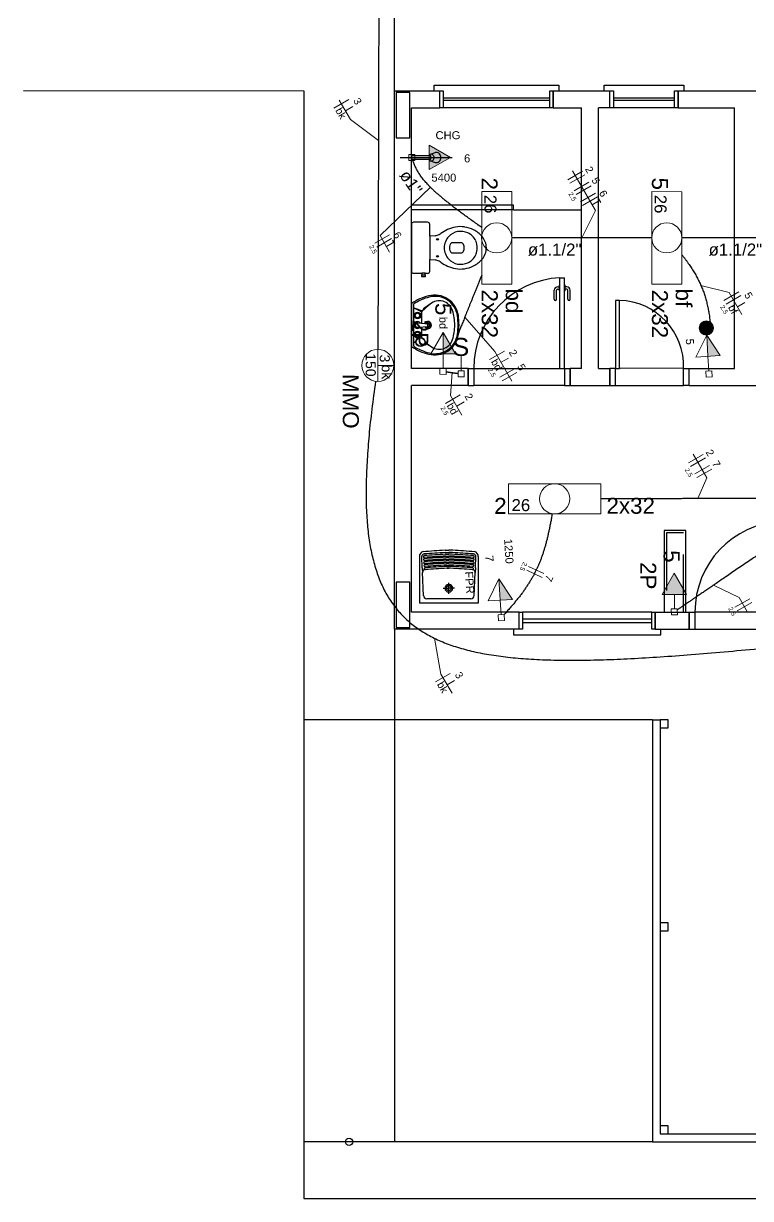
# Model space of a CAD drawing. Extents: x 210 to 779, y 61 to 241.
# Drawn here: x 498.55 to 504.96, y 145.76 to 156.12 of the extents above; entities that cross this region are included whole.
import ezdxf

# ---------------------------------------------------------------- set-up
doc = ezdxf.new("R2010")
doc.units = 0
doc.header["$LTSCALE"] = 2
doc.linetypes.add('HIDDEN', pattern=[9.525, 6.35, -3.175])
doc.linetypes.add('TRAÇO-2PTOS_P', pattern=[0.625, 0.25, -0.125, 0, -0.125, 0, -0.125])
doc.layers.get('0').update_dxf_attribs({"linetype": 'CONTINUOUS'})
for name, color, linetype in [('A-JANEL', 3, 'CONTINUOUS'), ('A-PAREDE', 5, 'CONTINUOUS'), ('A-PISOS-NIVEL', 1, 'CONTINUOUS'), ('A-SOLEIRA', 1, 'CONTINUOUS'), ('ARQ-ALV-VISTA2', 2, 'CONTINUOUS'), ('ARQ-BNC-VISTA', 1, 'CONTINUOUS'), ('ARQ-COB-PROJ', 8, 'TRAÇO-2PTOS_P'), ('ARQ-ESQ-VISTA1', 2, 'CONTINUOUS'), ('ARQ-PIS-VISTA', 8, 'CONTINUOUS')]:
    doc.layers.add(name, color=color, linetype=linetype)
for name, color, linetype, lineweight in [('EL-Condutos', 4, 'CONTINUOUS', 30), ('EL-Fios', 9, 'CONTINUOUS', 20), ('EL-Textos condutos', 7, 'CONTINUOUS', 20), ('EL-Textos fios', 7, 'CONTINUOUS', 20), ('EL-Textos pontos', 5, 'CONTINUOUS', 20), ('P-SIMBOL', 5, 'CONTINUOUS', 20)]:
    doc.layers.add(name, color=color, linetype=linetype, lineweight=lineweight)
doc.styles.add('Arial', font='arial.ttf')

# ---------------------------------------------------------------- blocks, each defined once
blk = doc.blocks.new('SERV')
at = {"color": 251}
for p, q in [((3.175, -8), (3.175, -11.722)), ((3.175, -8), (3.245, -8)), ((3.245, -8), (3.245, -11.652)), ((3.245, -11.652), (6.2, -11.652)), ((3.175, -11.722), (6.2, -11.722))]:
    blk.add_line(p, q, dxfattribs=at)
at = {"layer": 'A-JANEL', "color": 251}
blk.add_line((2, -7.2), (2, -7.05), dxfattribs=at)
at = {"layer": 'A-PAREDE', "color": 251}
for p, q in [((0.9, -7.2), (0.9, -2.45)), ((0.9, -2.45), (1.3, -2.45)), ((2.3, -2.45), (2.801, -2.45)), ((2.3, -2.6), (2.3, -2.45)), ((2.801, -2.6), (2.801, -2.45)), ((3.401, -2.45), (4.35, -2.45)), ((3.401, -2.6), (3.401, -2.45)), ((2.3, -2.6), (2.55, -2.6)), ((2.55, -4.9), (2.55, -2.6)), ((2.801, -2.6), (2.7, -2.6)), ((2.7, -4.9), (2.7, -2.6)), ((3.401, -2.6), (3.9, -2.6)), ((3.9, -4.9), (3.9, -2.6)), ((2.8, -5.05), (2.8, -4.9)), ((2.8, -5.05), (2.8, -4.95)), ((3.5, -5.05), (3.5, -4.9)), ((3.5, -4.9), (3.9, -4.9)), ((3.5, -5.05), (3.5, -4.9)), ((3.5, -5.05), (3.5, -4.9)), ((1.05, -7.05), (1.05, -5.05)), ((2.45, -5.05), (2.8, -5.05)), ((3.5, -5.05), (4.6, -5.05)), ((2, -7.05), (1.05, -7.05)), ((2, -7.2), (2, -7.05)), ((2, -7.2), (0.9, -7.2))]:
    blk.add_line(p, q, dxfattribs=at)
for points in [[(1.035, -2.865), (1.035, -2.465), (0.915, -2.465), (0.915, -2.865)], [(1.035, -7.185), (1.035, -6.785), (0.915, -6.785), (0.915, -7.185)]]:
    blk.add_lwpolyline(points, close=True, dxfattribs=at)
at = {"layer": 'A-PISOS-NIVEL', "color": 251}
for p, q in [((0.9, -2.45), (0.9, -0.9)), ((-2.37, -2.449), (0.1, -2.45)), ((0.1, -2.45), (0.1, -12.222)), ((0.9, -7.2), (0.9, -11.722)), ((0.9, -8), (0.1, -8)), ((3.175, -8), (0.9, -8)), ((3.175, -11.722), (0.1, -11.722)), ((0.1, -12.222), (11.6, -12.222))]:
    blk.add_line(p, q, dxfattribs=at)
for points in [[(3.315, -8), (3.245, -8), (3.245, -8.07), (3.315, -8.07), (3.315, -8)], [(3.315, -9.791), (3.245, -9.791), (3.245, -9.861), (3.315, -9.861), (3.315, -9.791)], [(3.315, -11.582), (3.245, -11.582), (3.245, -11.652), (3.315, -11.652), (3.315, -11.582)]]:
    blk.add_lwpolyline(points, dxfattribs=at)
at = {"layer": 'A-SOLEIRA', "color": 251}
for p, q in [((1.95, -3.5), (2.55, -3.5)), ((3.45, -4.897), (2.89, -4.9)), ((2.85, -5.05), (3.45, -5.05))]:
    blk.add_line(p, q, dxfattribs=at)
blk.add_arc((2.868, -4.882), 0.583, 358.2792, 88.2792, dxfattribs=at)
at = {"layer": 'ARQ-ALV-VISTA2', "color": 251, "ltscale": 0.1}
blk.add_lwpolyline([(3.45, -7.05), (3.47, -7.05), (3.47, -6.33), (3.28, -6.33), (3.28, -7.05)], dxfattribs=at)
at = {"layer": 'ARQ-BNC-VISTA', "color": 251}
for p, q in [((1.347, -6.504), (1.38, -6.504)), ((1.349, -6.524), (1.38, -6.524)), ((1.414, -6.504), (1.38, -6.504)), ((1.411, -6.524), (1.38, -6.524)), ((1.12, -6.558), (1.12, -6.97)), ((1.146, -6.658), (1.142, -6.559)), ((1.351, -6.539), (1.38, -6.539)), ((1.352, -6.555), (1.38, -6.555)), ((1.354, -6.565), (1.38, -6.565)), ((1.355, -6.582), (1.38, -6.582)), ((1.357, -6.592), (1.38, -6.592)), ((1.358, -6.608), (1.38, -6.608)), ((1.359, -6.618), (1.38, -6.618)), ((1.41, -6.539), (1.38, -6.539)), ((1.408, -6.555), (1.38, -6.555)), ((1.407, -6.565), (1.38, -6.565)), ((1.405, -6.582), (1.38, -6.582)), ((1.404, -6.592), (1.38, -6.592)), ((1.402, -6.608), (1.38, -6.608)), ((1.401, -6.618), (1.38, -6.618)), ((1.614, -6.658), (1.618, -6.559)), ((1.64, -6.558), (1.64, -6.97)), ((1.146, -6.658), (1.148, -6.702)), ((1.157, -6.905), (1.148, -6.699)), ((1.174, -6.675), (1.168, -6.675)), ((1.361, -6.635), (1.38, -6.635)), ((1.363, -6.646), (1.38, -6.646)), ((1.364, -6.662), (1.38, -6.662)), ((1.399, -6.635), (1.38, -6.635)), ((1.398, -6.646), (1.38, -6.646)), ((1.396, -6.662), (1.38, -6.662)), ((1.587, -6.675), (1.592, -6.675)), ((1.603, -6.905), (1.612, -6.699)), ((1.614, -6.658), (1.612, -6.702)), ((1.331, -6.839), (1.38, -6.839)), ((1.38, -6.889), (1.38, -6.79)), ((1.429, -6.839), (1.38, -6.839)), ((1.573, -6.933), (1.187, -6.933)), ((1.64, -6.97), (1.12, -6.97))]:
    blk.add_line(p, q, dxfattribs=at)
for centre, radius, start, end in [((1.163, -6.558), 0.043, 102.5916, 180.5467), ((1.669, -12.768), 6.272, 92.9472, 94.7142), ((1.669, -12.768), 6.252, 92.9364, 94.6495), ((1.091, -12.768), 6.252, 85.3505, 87.0636), ((1.091, -12.768), 6.272, 85.2858, 87.0528), ((1.597, -6.558), 0.043, 359.4533, 77.4084), ((1.164, -6.558), 0.0225, 94.6495, 182.4915), ((1.164, -6.559), 0.00825, 91.5727, 277.7263), ((1.165, -6.586), 0.00847, 85.7458, 283.5532), ((1.166, -6.613), 0.00855, 79.1199, 290.1791), ((1.169, -6.639), 0.00857, 78.764, 290.535), ((1.669, -12.768), 6.237, 92.9283, 94.6495), ((1.669, -12.768), 6.221, 92.9193, 94.6495), ((1.669, -12.768), 6.21, 92.9136, 94.6495), ((1.669, -12.768), 6.194, 92.9044, 94.6495), ((1.669, -12.768), 6.184, 92.8988, 94.6495), ((1.669, -12.768), 6.167, 92.8897, 94.6495), ((1.669, -12.768), 6.157, 92.8841, 94.6495), ((1.091, -12.768), 6.157, 85.3505, 87.1159), ((1.091, -12.768), 6.167, 85.3505, 87.1103), ((1.091, -12.768), 6.184, 85.3505, 87.1012), ((1.091, -12.768), 6.194, 85.3505, 87.0956), ((1.091, -12.768), 6.21, 85.3505, 87.0864), ((1.091, -12.768), 6.221, 85.3505, 87.0807), ((1.091, -12.768), 6.237, 85.3505, 87.0717), ((1.592, -6.639), 0.00857, 249.465, 101.236), ((1.594, -6.613), 0.00855, 249.8209, 100.8801), ((1.595, -6.586), 0.00847, 256.4468, 94.2542), ((1.596, -6.559), 0.00825, 262.2737, 88.4273), ((1.596, -6.558), 0.0225, 357.5085, 85.3505), ((1.17, -6.698), 0.0225, 95.0047, 182.4915), ((1.171, -6.667), 0.00851, 80.3607, 262.1255), ((1.669, -12.768), 6.141, 92.8749, 94.6495), ((1.669, -12.768), 6.129, 92.8685, 94.6495), ((1.669, -12.768), 6.113, 92.8591, 94.6495), ((1.091, -12.768), 6.113, 85.3505, 87.1409), ((1.091, -12.768), 6.129, 85.3505, 87.1315), ((1.091, -12.768), 6.141, 85.3505, 87.1251), ((1.589, -6.667), 0.00851, 277.8745, 99.6393), ((1.59, -6.698), 0.0225, 357.5085, 84.9953), ((1.38, -6.839), 0.0341, 90, 270), ((1.38, -6.839), 0.0341, 90, 270), ((1.38, -6.839), 0.0219, 90, 270), ((1.38, -6.839), 0.0219, 90, 270), ((1.38, -6.839), 0.0341, 270, 90), ((1.38, -6.839), 0.0341, 270, 90), ((1.38, -6.839), 0.0219, 270, 90), ((1.38, -6.839), 0.0219, 270, 90), ((1.187, -6.903), 0.03, 182.4915, 270), ((1.573, -6.903), 0.03, 270, 357.5085)]:
    blk.add_arc(centre, radius, start, end, dxfattribs=at)
at = {"layer": 'ARQ-COB-PROJ', "color": 251, "linetype": 'HIDDEN', "ltscale": 0.04}
blk.add_lwpolyline([(3.45, -7.05), (3.45, -6.35), (3.3, -6.35), (3.3, -7.05)], dxfattribs=at)
at = {"layer": 'ARQ-ESQ-VISTA1', "color": 251}
for p, q in [((1.3, -2.6), (1.3, -2.45)), ((2.27, -2.515), (1.33, -2.515)), ((2.27, -2.535), (1.33, -2.535)), ((3.371, -2.515), (2.832, -2.515)), ((3.371, -2.535), (2.832, -2.535)), ((1.05, -4.9), (1.05, -2.6)), ((1.05, -2.6), (1.3, -2.6)), ((2.27, -2.6), (1.33, -2.6)), ((3.371, -2.6), (2.831, -2.6)), ((1.257, -2.997), (1.225, -3.01)), ((0.95, -3.04), (1.41, -3.04)), ((1.05, -3.025), (1.05, -3.055)), ((1.22, -3.025), (1.05, -3.025)), ((1.05, -3.055), (1.22, -3.055)), ((1.218, -3.069), (1.258, -3.083)), ((1.22, -3.055), (1.22, -3.025)), ((1.95, -3.46), (1.05, -3.46)), ((1.95, -3.5), (1.05, -3.5)), ((1.95, -3.5), (1.95, -3.46)), ((1.141, -3.611), (1.068, -3.611)), ((1.171, -3.611), (1.141, -3.611)), ((1.193, -3.611), (1.171, -3.611)), ((1.05, -3.629), (1.05, -3.836)), ((1.212, -3.733), (1.212, -3.629)), ((1.258, -3.73), (1.212, -3.733)), ((1.488, -3.792), (1.403, -3.792)), ((1.05, -3.836), (1.05, -4.043)), ((1.403, -3.881), (1.488, -3.881)), ((1.212, -4.043), (1.212, -3.939)), ((1.212, -3.939), (1.258, -3.942)), ((1.068, -4.061), (1.141, -4.061)), ((1.141, -4.073), (1.138, -4.073)), ((1.138, -4.073), (1.138, -4.089)), ((1.138, -4.089), (1.156, -4.089)), ((1.141, -4.061), (1.141, -4.073)), ((1.156, -4.089), (1.174, -4.089)), ((1.171, -4.073), (1.171, -4.061)), ((1.171, -4.061), (1.193, -4.061)), ((1.174, -4.073), (1.171, -4.073)), ((1.174, -4.089), (1.174, -4.073)), ((2.36, -4.9), (2.36, -4.1)), ((2.36, -4.1), (2.4, -4.1)), ((2.4, -4.9), (2.4, -4.1)), ((2.31, -4.29), (2.31, -4.21)), ((2.33, -4.29), (2.33, -4.21)), ((2.34, -4.18), (2.355, -4.18)), ((2.34, -4.2), (2.355, -4.2)), ((2.355, -4.215), (2.355, -4.165)), ((2.355, -4.165), (2.36, -4.165)), ((2.355, -4.215), (2.36, -4.215)), ((2.405, -4.165), (2.4, -4.165)), ((2.405, -4.215), (2.4, -4.215)), ((2.405, -4.215), (2.405, -4.165)), ((2.42, -4.18), (2.405, -4.18)), ((2.42, -4.2), (2.405, -4.2)), ((2.43, -4.29), (2.43, -4.21)), ((2.45, -4.29), (2.45, -4.21)), ((1.05, -4.328), (1.05, -4.706)), ((1.07, -4.704), (1.07, -4.33)), ((1.07, -4.364), (1.147, -4.391)), ((1.07, -4.365), (1.142, -4.401)), ((1.142, -4.501), (1.142, -4.401)), ((1.106, -4.498), (1.201, -4.506)), ((1.106, -4.537), (1.201, -4.529)), ((1.142, -4.629), (1.142, -4.534)), ((1.078, -4.665), (1.091, -4.659)), ((1.083, -4.665), (1.09, -4.663)), ((1.07, -4.665), (1.09, -4.665)), ((1.07, -4.669), (1.09, -4.669)), ((1.55, -4.9), (1.05, -4.9)), ((1.55, -5.05), (1.55, -4.9)), ((1.55, -4.9), (1.55, -5.05)), ((1.55, -4.9), (1.6, -4.9)), ((1.6, -4.9), (2.36, -4.9)), ((1.6, -4.9), (1.6, -5.05)), ((2.36, -4.9), (2.4, -4.9)), ((2.4, -4.9), (2.4, -5.05)), ((2.4, -4.9), (2.45, -4.9)), ((2.45, -5.05), (2.45, -4.9)), ((2.55, -4.9), (2.45, -4.9)), ((2.45, -4.9), (2.45, -5.05)), ((2.7, -4.9), (2.8, -4.9)), ((1.55, -5.05), (1.05, -5.05)), ((1.55, -5.05), (1.6, -5.05)), ((2.4, -5.05), (1.6, -5.05)), ((2.4, -5.05), (2.45, -5.05)), ((3.17, -7.05), (2.03, -7.05)), ((2.03, -7.11), (3.17, -7.11)), ((2.03, -7.14), (3.17, -7.14)), ((3.2, -7.2), (3.2, -7.05)), ((3.2, -7.05), (3.5, -7.05)), ((3.5, -7.05), (3.5, -7.2)), ((3.5, -7.05), (3.55, -7.05)), ((3.5, -7.2), (3.5, -7.05)), ((3.55, -7.05), (3.55, -7.2)), ((4.31, -7.05), (3.55, -7.05)), ((3.2, -7.2), (3.5, -7.2)), ((3.5, -7.2), (3.55, -7.2)), ((3.55, -7.2), (4.35, -7.2))]:
    blk.add_line(p, q, dxfattribs=at)
at = {"layer": 'ARQ-ESQ-VISTA1', "color": 251, "linetype": 'Continuous'}
for p, q in [((2.885, -4.3), (2.85, -4.3)), ((2.85, -4.3), (2.85, -4.9)), ((2.885, -4.9), (2.885, -4.3)), ((2.85, -4.9), (2.8, -4.9)), ((2.8, -4.9), (2.8, -5.05)), ((2.85, -5.05), (2.85, -4.9)), ((2.85, -4.9), (2.885, -4.9)), ((3.45, -5.05), (3.45, -4.9)), ((3.45, -4.9), (3.5, -4.9)), ((3.5, -5.05), (3.5, -4.9)), ((2.8, -5.05), (2.85, -5.05)), ((3.5, -5.05), (3.45, -5.05))]:
    blk.add_line(p, q, dxfattribs=at)
at = {"layer": 'ARQ-ESQ-VISTA1', "color": 251}
for points in [[(1.25, -2.45), (1.25, -2.4), (2.35, -2.4), (2.35, -2.45)], [(2.751, -2.45), (2.751, -2.4), (3.451, -2.4), (3.451, -2.45)], [(1.212, -3.733), (1.212, -3.836), (1.212, -3.939)], [(1.171, -4.061), (1.141, -4.061)], [(1.141, -4.073), (1.171, -4.073)], [(1.95, -7.2), (1.95, -7.25), (3.25, -7.25), (3.25, -7.2)]]:
    blk.add_lwpolyline(points, dxfattribs=at)
for points in [[(1.33, -2.6), (1.3, -2.6), (1.3, -2.45), (1.33, -2.45)], [(2.3, -2.6), (2.27, -2.6), (2.27, -2.45), (2.3, -2.45)], [(2.831, -2.6), (2.801, -2.6), (2.801, -2.45), (2.831, -2.45)], [(3.401, -2.6), (3.371, -2.6), (3.371, -2.45), (3.401, -2.45)], [(2.03, -7.2), (2, -7.2), (2, -7.05), (2.03, -7.05)], [(3.2, -7.2), (3.17, -7.2), (3.17, -7.05), (3.2, -7.05)]]:
    blk.add_lwpolyline(points, close=True, dxfattribs=at)
for centre, radius in [((1.28, -3.761), 0.0075), ((1.28, -3.911), 0.0075), ((1.103, -4.433), 0.03), ((1.103, -4.433), 0.02), ((1.103, -4.601), 0.03), ((1.103, -4.601), 0.02), ((1.13, -4.667), 0.04), ((1.13, -4.667), 0.037)]:
    blk.add_circle(centre, radius, dxfattribs=at)
for centre, radius, start, end in [((1.27, -3.031), 0.0357, 90, 111.4102), ((1.27, -3.031), 0.0357, 65.0149, 90), ((1.268, -3.035), 0.0407, 41.6335, 65.0149), ((1.231, -3.038), 0.0303, 140.1944, 154.2242), ((1.231, -3.042), 0.0303, 205.7758, 219.8056), ((1.227, -3.035), 0.0258, 116.43, 140.1944), ((1.227, -3.045), 0.0258, 219.8056, 243.57), ((1.225, -3.031), 0.021, 90, 116.43), ((1.225, -3.049), 0.021, 243.57, 270), ((1.225, -3.031), 0.021, 63.57, 90), ((1.225, -3.049), 0.021, 270, 296.43), ((1.223, -3.035), 0.0258, 39.8056, 63.57), ((1.223, -3.045), 0.0258, 296.43, 320.1944), ((1.219, -3.038), 0.0303, 19.0435, 39.8056), ((1.219, -3.042), 0.0303, 320.1944, 340.9565), ((1.214, -3.04), 0.0359, 0, 19.0435), ((1.214, -3.04), 0.0359, 340.9565, 0), ((1.27, -3.049), 0.0357, 250.5506, 270), ((1.27, -3.049), 0.0357, 270, 294.9851), ((1.268, -3.045), 0.0407, 294.9851, 318.3665), ((1.265, -3.038), 0.045, 20.2132, 41.6335), ((1.265, -3.042), 0.045, 318.3665, 339.7868), ((1.259, -3.04), 0.0505, 0, 20.2132), ((1.259, -3.04), 0.0505, 339.7868, 0), ((1.068, -3.629), 0.0179, 89.5929, 180.3396), ((1.194, -3.629), 0.0182, 0.5732, 92.5231), ((1.221, -3.518), 0.215, 279.9541, 285.4067), ((1.229, -3.582), 0.151, 288.9102, 302.8225), ((1.476, -3.922), 0.269, 113.7212, 127.9102), ((1.484, -3.921), 0.272, 99.682, 115.2124), ((1.483, -3.833), 0.142, 100.1049, 137.0143), ((1.484, -3.882), 0.233, 81.5468, 101.3173), ((1.484, -3.846), 0.155, 65.7155, 99.7212), ((1.484, -3.898), 0.248, 62.5846, 82.0561), ((1.482, -3.839), 0.15, 25.1729, 64.0144), ((1.487, -3.896), 0.245, 40.581, 63.0371), ((1.488, -3.837), 0.149, 137.2668, 179.6252), ((1.451, -3.836), 0.0653, 137.0647, 222.9353), ((1.487, -3.817), 0.0256, 25.6477, 87.5752), ((1.438, -3.836), 0.078, 337.3801, 22.6199), ((1.481, -3.838), 0.15, 0.6903, 24.4676), ((1.559, -3.837), 0.152, 0.1765, 41.4371), ((1.488, -3.835), 0.149, 180.3748, 222.7332), ((1.483, -3.839), 0.142, 222.9857, 259.8951), ((1.487, -3.855), 0.0256, 272.4248, 334.3523), ((1.482, -3.833), 0.15, 295.9856, 334.8271), ((1.487, -3.777), 0.245, 296.9629, 319.419), ((1.481, -3.834), 0.15, 335.5324, 359.3097), ((1.559, -3.836), 0.152, 318.5629, 359.8235), ((1.221, -4.154), 0.215, 74.5933, 80.0459), ((1.229, -4.09), 0.151, 57.1775, 71.0898), ((1.476, -3.751), 0.269, 232.0898, 246.2788), ((1.484, -3.751), 0.272, 244.7876, 260.318), ((1.484, -3.79), 0.233, 258.6827, 278.4532), ((1.484, -3.826), 0.155, 260.2788, 294.2845), ((1.484, -3.775), 0.248, 277.9439, 297.4154), ((1.068, -4.043), 0.0179, 179.6604, 270.4071), ((1.194, -4.043), 0.0182, 267.4769, 359.4268), ((2.4, -4.899), 0.8, 92.866, 180.0717), ((2.34, -4.21), 0.03, 90, 180), ((2.34, -4.21), 0.01, 90, 180), ((2.42, -4.21), 0.03, 0, 90), ((2.42, -4.21), 0.01, 0, 90), ((1.336, -4.759), 0.518, 105.1115, 123.5499), ((1.336, -4.759), 0.505, 104.7183, 121.7928), ((5.584, -9.437), 6.719, 130.5597, 131.3277), ((5.122, -9.798), 6.719, 125.5597, 126.1653), ((1.256, -4.463), 0.21, 8.1254, 105.1115), ((1.258, -4.464), 0.2, 7.8851, 104.7183), ((1.295, -4.426), 0.123, 17.587, 130.5597), ((2.32, -4.29), 0.01, 180, 0), ((2.44, -4.29), 0.01, 180, 0), ((1.155, -4.401), 0.0126, 131.3277, 180), ((1.165, -4.385), 0.0137, 126.1653, 188.2711), ((1.008, -4.517), 0.424, 360, 17.587), ((0.875, -4.517), 0.587, 360, 7.8851), ((0.875, -4.517), 0.595, 360, 8.1254), ((1.103, -4.517), 0.03, 38.8043, 321.1957), ((1.103, -4.517), 0.02, 80.3752, 279.6248), ((1.195, -4.517), 0.0315, 207.9488, 152.7672), ((1.195, -4.517), 0.021, 220.9255, 140.2909), ((1.2, -4.517), 0.0118, 274.8124, 85.1876), ((1.008, -4.517), 0.424, 342.413, 360), ((0.875, -4.517), 0.587, 352.1149, 360), ((0.875, -4.517), 0.595, 351.8746, 360), ((5.584, 0.403), 6.719, 228.9341, 229.4403), ((1.256, -4.571), 0.21, 254.8885, 351.8746), ((1.258, -4.57), 0.2, 255.2817, 352.1149), ((1.295, -4.608), 0.123, 229.4403, 342.413), ((1.336, -4.275), 0.518, 236.4501, 254.8885), ((1.336, -4.275), 0.505, 238.2072, 255.2817), ((5.122, 0.764), 6.719, 233.9696, 234.4403), ((4.35, -7.049), 0.8, 92.866, 180.0717)]:
    blk.add_arc(centre, radius, start, end, dxfattribs=at)
at = {"layer": 'ARQ-PIS-VISTA', "color": 251}
blk.add_circle((0.5, -11.722), 0.0321, dxfattribs=at)

msp = doc.modelspace()

# ---------------------------------------------------------------- block references
msp.add_blockref('SERV', (500.924, 157.981))

# ---------------------------------------------------------------- next in the draw order: hatches: boundary and pattern name
at = {"layer": 'P-SIMBOL', "linetype": 'Continuous'}
for points in [[(502.131, 154.835), (502.318, 154.943), (502.131, 155.051)], [(502.254, 153.211), (502.255, 153.398), (502.362, 153.21)], [(504.589, 153.188), (504.578, 153.375), (504.698, 153.194)], [(504.401, 151.088), (504.292, 151.275), (504.184, 151.088)], [(502.758, 151.037), (502.746, 151.225), (502.866, 151.044)]]:
    msp.add_hatch(color=256, dxfattribs=at).paths.add_polyline_path(points)

# ---------------------------------------------------------------- next in the draw order: linework, layer by layer
at = {"layer": 'EL-Condutos', "linetype": 'Continuous'}
for points in [[(501.688, 156.934), (501.688, 156.76), (501.687, 156.597), (501.687, 156.443), (501.686, 156.298), (501.686, 156.162), (501.686, 156.034), (501.685, 155.912), (501.685, 155.796), (501.685, 155.686), (501.685, 155.58), (501.684, 155.478), (501.684, 155.379), (501.684, 155.282), (501.684, 155.187), (501.683, 155.092), (501.683, 154.998), (501.683, 154.902), (501.683, 154.806), (501.682, 154.707), (501.682, 154.604), (501.682, 154.499), (501.681, 154.388), (501.681, 154.272), (501.681, 154.151), (501.68, 154.022), (501.68, 153.886), (501.68, 153.741), (501.679, 153.587), (501.679, 153.424), (501.678, 153.25)], [(502.594, 154.325), (502.55, 154.356), (502.508, 154.386), (502.468, 154.414), (502.43, 154.442), (502.395, 154.468), (502.362, 154.493), (502.33, 154.517), (502.301, 154.541), (502.273, 154.563), (502.247, 154.584), (502.223, 154.605), (502.2, 154.624), (502.179, 154.643), (502.16, 154.662), (502.141, 154.68), (502.124, 154.697), (502.109, 154.714), (502.094, 154.73), (502.081, 154.746), (502.069, 154.762), (502.057, 154.777), (502.047, 154.793), (502.037, 154.808), (502.028, 154.823), (502.02, 154.838), (502.012, 154.854), (502.005, 154.869), (501.998, 154.885), (501.992, 154.9), (501.986, 154.916)], [(504.095, 154.233), (504.038, 154.233), (503.985, 154.233), (503.935, 154.233), (503.887, 154.233), (503.842, 154.233), (503.799, 154.233), (503.758, 154.233), (503.719, 154.233), (503.681, 154.233), (503.645, 154.233), (503.61, 154.233), (503.576, 154.233), (503.542, 154.233), (503.509, 154.233), (503.476, 154.233), (503.444, 154.233), (503.41, 154.233), (503.377, 154.233), (503.343, 154.233), (503.308, 154.233), (503.271, 154.233), (503.234, 154.233), (503.195, 154.233), (503.154, 154.233), (503.111, 154.233), (503.066, 154.233), (503.018, 154.233), (502.968, 154.233), (502.914, 154.233), (502.858, 154.233)], [(505.869, 154.233), (505.8, 154.233), (505.734, 154.233), (505.672, 154.233), (505.614, 154.233), (505.558, 154.233), (505.506, 154.233), (505.456, 154.233), (505.408, 154.233), (505.362, 154.233), (505.318, 154.233), (505.276, 154.233), (505.234, 154.233), (505.194, 154.233), (505.154, 154.233), (505.114, 154.233), (505.074, 154.233), (505.034, 154.233), (504.993, 154.233), (504.952, 154.233), (504.909, 154.233), (504.865, 154.233), (504.819, 154.233), (504.772, 154.233), (504.722, 154.233), (504.669, 154.233), (504.614, 154.233), (504.555, 154.233), (504.493, 154.233), (504.428, 154.233), (504.358, 154.233)], [(504.359, 154.084), (504.374, 154.065), (504.388, 154.046), (504.402, 154.027), (504.416, 154.008), (504.429, 153.99), (504.441, 153.971), (504.453, 153.952), (504.465, 153.934), (504.476, 153.915), (504.486, 153.896), (504.496, 153.877), (504.506, 153.858), (504.515, 153.839), (504.524, 153.82), (504.532, 153.801), (504.54, 153.782), (504.548, 153.762), (504.555, 153.743), (504.561, 153.723), (504.567, 153.703), (504.573, 153.683), (504.578, 153.663), (504.583, 153.642), (504.588, 153.621), (504.592, 153.6), (504.596, 153.579), (504.6, 153.557), (504.603, 153.536), (504.605, 153.514), (504.608, 153.491)], [(502.594, 153.903), (502.581, 153.871), (502.569, 153.84), (502.556, 153.811), (502.545, 153.781), (502.533, 153.753), (502.522, 153.725), (502.511, 153.698), (502.501, 153.672), (502.49, 153.647), (502.48, 153.622), (502.471, 153.598), (502.461, 153.574), (502.452, 153.552), (502.443, 153.53), (502.435, 153.508), (502.426, 153.487), (502.418, 153.467), (502.41, 153.448), (502.403, 153.429), (502.395, 153.411), (502.388, 153.393), (502.381, 153.376), (502.375, 153.359), (502.368, 153.343), (502.362, 153.328), (502.356, 153.313), (502.35, 153.299), (502.345, 153.285), (502.339, 153.272), (502.334, 153.259)], [(502.279, 153.052), (502.284, 153.052), (502.288, 153.051), (502.292, 153.05), (502.296, 153.05), (502.3, 153.049), (502.304, 153.049), (502.308, 153.048), (502.311, 153.048), (502.314, 153.047), (502.318, 153.047), (502.321, 153.046), (502.324, 153.046), (502.327, 153.045), (502.33, 153.045), (502.333, 153.044), (502.336, 153.044), (502.339, 153.044), (502.342, 153.043), (502.345, 153.043), (502.348, 153.042), (502.352, 153.042), (502.355, 153.041), (502.358, 153.041), (502.362, 153.04), (502.366, 153.04), (502.369, 153.039), (502.373, 153.039), (502.378, 153.038), (502.382, 153.037), (502.387, 153.037)], [(501.657, 152.966), (501.625, 152.721), (501.6, 152.492), (501.584, 152.278), (501.575, 152.079), (501.575, 151.894), (501.584, 151.722), (501.602, 151.565), (501.63, 151.42), (501.668, 151.287), (501.715, 151.167), (501.773, 151.058), (501.842, 150.961), (501.923, 150.874), (502.014, 150.798), (502.118, 150.732), (502.234, 150.675), (502.362, 150.627), (502.503, 150.588), (502.658, 150.557), (502.825, 150.534), (503.007, 150.518), (503.203, 150.509), (503.413, 150.507), (503.638, 150.511), (503.878, 150.52), (504.134, 150.535), (504.406, 150.554), (504.693, 150.578), (504.997, 150.606), (505.318, 150.637)], [(505.354, 151.934), (505.28, 151.934), (505.21, 151.934), (505.143, 151.934), (505.079, 151.934), (505.018, 151.933), (504.959, 151.933), (504.902, 151.933), (504.848, 151.933), (504.795, 151.933), (504.743, 151.933), (504.693, 151.933), (504.644, 151.933), (504.595, 151.933), (504.547, 151.933), (504.499, 151.933), (504.451, 151.933), (504.403, 151.933), (504.355, 151.932), (504.305, 151.932), (504.255, 151.932), (504.203, 151.932), (504.15, 151.932), (504.096, 151.932), (504.039, 151.932), (503.98, 151.932), (503.919, 151.932), (503.855, 151.932), (503.788, 151.932), (503.718, 151.932), (503.645, 151.931)], [(503.215, 151.799), (503.209, 151.76), (503.201, 151.722), (503.194, 151.685), (503.187, 151.65), (503.179, 151.616), (503.172, 151.583), (503.163, 151.551), (503.155, 151.519), (503.146, 151.489), (503.137, 151.459), (503.127, 151.43), (503.117, 151.402), (503.106, 151.374), (503.094, 151.347), (503.082, 151.32), (503.069, 151.293), (503.056, 151.266), (503.042, 151.24), (503.026, 151.214), (503.01, 151.188), (502.993, 151.161), (502.975, 151.135), (502.957, 151.108), (502.937, 151.081), (502.915, 151.054), (502.893, 151.027), (502.87, 150.998), (502.845, 150.97), (502.819, 150.94), (502.792, 150.91)], [(505.565, 151.801), (505.475, 151.739), (505.389, 151.681), (505.308, 151.625), (505.231, 151.573), (505.157, 151.523), (505.088, 151.476), (505.023, 151.431), (504.961, 151.389), (504.902, 151.349), (504.848, 151.312), (504.796, 151.277), (504.748, 151.244), (504.703, 151.213), (504.662, 151.185), (504.623, 151.158), (504.587, 151.133), (504.553, 151.111), (504.523, 151.09), (504.494, 151.071), (504.469, 151.053), (504.445, 151.037), (504.424, 151.022), (504.405, 151.009), (504.387, 150.998), (504.372, 150.987), (504.358, 150.978), (504.346, 150.97), (504.336, 150.963), (504.327, 150.957), (504.32, 150.951)]]:
    msp.add_spline(points, degree=3, dxfattribs=at)
at = {"layer": 'EL-Fios'}
for p, q in [((501.291, 155.378), (501.421, 155.453)), ((501.392, 155.354), (501.457, 155.391)), ((503.353, 154.746), (503.483, 154.821)), ((503.372, 154.714), (503.502, 154.789)), ((503.409, 154.649), (503.539, 154.724)), ((503.428, 154.616), (503.558, 154.691)), ((503.466, 154.552), (503.596, 154.626)), ((503.484, 154.519), (503.614, 154.594)), ((503.568, 154.524), (503.633, 154.562)), ((503.623, 154.579), (503.643, 154.544)), ((501.651, 154.185), (501.781, 154.26)), ((501.67, 154.152), (501.799, 154.227)), ((501.753, 154.157), (501.818, 154.195)), ((501.808, 154.212), (501.828, 154.177)), ((504.73, 153.681), (504.86, 153.756)), ((504.749, 153.649), (504.879, 153.724)), ((504.85, 153.625), (504.914, 153.662)), ((502.664, 153.159), (502.794, 153.234)), ((502.765, 153.135), (502.83, 153.173)), ((502.754, 153.004), (502.884, 153.079)), ((502.773, 152.971), (502.903, 153.046)), ((502.274, 152.772), (502.404, 152.847)), ((502.375, 152.748), (502.439, 152.786)), ((504.417, 152.248), (504.547, 152.323)), ((504.436, 152.216), (504.566, 152.291)), ((504.473, 152.151), (504.603, 152.226)), ((504.492, 152.118), (504.622, 152.193)), ((503.006, 151.334), (503.142, 151.271)), ((502.991, 151.3), (503.127, 151.237)), ((504.827, 150.975), (504.957, 151.05)), ((504.846, 150.942), (504.976, 151.017)), ((502.187, 150.315), (502.317, 150.39)), ((502.288, 150.291), (502.353, 150.329))]:
    msp.add_line(p, q, dxfattribs=at)
at = {"layer": 'EL-Textos fios'}
for p, q in [((501.436, 155.278), (501.338, 155.448)), ((501.683, 155.092), (501.436, 155.278)), ((503.597, 154.474), (503.395, 154.823)), ((502.141, 154.68), (501.697, 154.255)), ((503.476, 154.233), (503.597, 154.474)), ((501.697, 154.255), (501.782, 154.107)), ((504.527, 153.812), (504.777, 153.751)), ((504.777, 153.751), (504.888, 153.558)), ((502.444, 153.532), (502.711, 153.229)), ((502.711, 153.229), (502.86, 152.97)), ((502.333, 153.044), (502.32, 152.842)), ((502.32, 152.842), (502.42, 152.67)), ((504.58, 152.116), (504.459, 152.325)), ((504.499, 151.933), (504.58, 152.116)), ((504.637, 151.168), (504.864, 151.06)), ((504.864, 151.06), (504.938, 150.931)), ((502.177, 150.701), (502.234, 150.385)), ((502.234, 150.385), (502.332, 150.215))]:
    msp.add_line(p, q, dxfattribs=at)
at = {"layer": 'P-SIMBOL'}
for p, q in [((501.95, 154.916), (501.95, 154.969)), ((501.95, 154.969), (502.003, 154.969)), ((502.003, 154.969), (502.003, 154.916)), ((502.131, 154.835), (502.131, 155.051)), ((502.131, 155.051), (502.318, 154.943)), ((502.003, 154.916), (501.95, 154.916)), ((502.318, 154.943), (502.131, 154.835)), ((502.859, 154.641), (502.594, 154.641)), ((502.594, 154.641), (502.594, 153.825)), ((502.859, 154.641), (502.859, 153.825)), ((504.359, 154.64), (504.094, 154.641)), ((504.094, 154.641), (504.094, 153.825)), ((504.359, 154.64), (504.359, 153.824)), ((502.859, 153.825), (502.594, 153.825)), ((504.359, 153.824), (504.094, 153.825)), ((502.146, 153.211), (502.255, 153.398)), ((502.255, 153.398), (502.254, 153.211)), ((502.255, 153.398), (502.362, 153.21)), ((504.578, 153.375), (504.481, 153.181)), ((504.578, 153.375), (504.589, 153.188)), ((504.698, 153.194), (504.578, 153.375)), ((501.678, 153.249), (501.678, 152.967)), ((502.362, 153.21), (502.146, 153.211)), ((502.254, 153.211), (502.253, 153.083)), ((501.678, 153.108), (501.819, 153.108)), ((502.413, 153.188), (502.413, 153.059)), ((504.481, 153.181), (504.698, 153.194)), ((504.589, 153.188), (504.597, 153.06)), ((502.226, 153.083), (502.279, 153.082)), ((502.226, 153.03), (502.226, 153.083)), ((502.279, 153.029), (502.226, 153.03)), ((502.279, 153.082), (502.279, 153.029)), ((502.387, 153.059), (502.44, 153.059)), ((502.387, 153.006), (502.387, 153.059)), ((502.44, 153.006), (502.387, 153.006)), ((502.44, 153.059), (502.44, 153.006)), ((504.571, 153.058), (504.624, 153.061)), ((504.574, 153.005), (504.571, 153.058)), ((504.627, 153.008), (504.574, 153.005)), ((504.624, 153.061), (504.627, 153.008)), ((502.829, 152.063), (503.645, 152.063)), ((502.829, 152.063), (502.829, 151.798)), ((503.645, 152.063), (503.645, 151.798)), ((502.829, 151.798), (503.645, 151.798)), ((504.184, 151.088), (504.292, 151.275)), ((504.292, 151.275), (504.401, 151.088)), ((502.65, 151.031), (502.746, 151.225)), ((502.746, 151.225), (502.758, 151.037)), ((502.746, 151.225), (502.866, 151.044)), ((502.866, 151.044), (502.65, 151.031)), ((502.758, 151.037), (502.766, 150.91)), ((504.401, 151.088), (504.184, 151.088)), ((504.293, 151.088), (504.293, 150.96)), ((504.266, 150.96), (504.319, 150.96)), ((504.267, 150.907), (504.266, 150.96)), ((504.319, 150.96), (504.32, 150.907)), ((502.739, 150.908), (502.792, 150.911)), ((502.743, 150.855), (502.739, 150.908)), ((502.796, 150.858), (502.743, 150.855)), ((502.792, 150.911), (502.796, 150.858)), ((504.32, 150.907), (504.267, 150.907))]:
    msp.add_line(p, q, dxfattribs=at)
at = {"layer": 'P-SIMBOL', "const_width": 0.0625}
msp.add_lwpolyline([(504.59, 153.41, 1), (504.559, 153.465, 1)], format="xyb", close=True, dxfattribs=at)
at = {"layer": 'P-SIMBOL'}
for centre, radius in [((502.726, 154.233), 0.133), ((504.226, 154.233), 0.133), ((504.574, 153.437), 0.0625), ((504.574, 153.438), 0.0625), ((501.678, 153.108), 0.141), ((503.237, 151.931), 0.133)]:
    msp.add_circle(centre, radius, dxfattribs=at)

# ---------------------------------------------------------------- next in the draw order: texts
at = {"layer": 'EL-Textos condutos', "char_height": 0.1059, "attachment_point": 8, "line_spacing_factor": 0.798, "style": 'Arial'}
for s, insert, width, rotation in [('ø1"', (501.925, 154.691), 0.38124, 304.7614), ('ø1.1/2"', (503.237, 154.074), 0.88956, 0.0003), ('ø1.1/2"', (504.831, 154.074), 0.88956, 0.0003)]:
    msp.add_mtext(s, dxfattribs=dict(at, insert=insert, width=width, rotation=rotation))
at = {"layer": 'EL-Textos fios', "attachment_point": 8, "line_spacing_factor": 0.798, "style": 'Arial'}
for s, insert, char_height, width, rotation in [('bk', (501.324, 155.315), 0.0653, 0.15673, 299.9772), ('3', (501.47, 155.421), 0.0653, 0.07837, 299.9772), ('2', (503.515, 154.818), 0.0653, 0.07837, 299.9772), ('5', (503.571, 154.721), 0.0653, 0.07837, 299.9772), ('2.5', (503.376, 154.586), 0.0406, 0.14614, 299.9772), ('6', (503.637, 154.607), 0.0653, 0.07837, 299.9772), ('6', (501.822, 154.24), 0.0653, 0.07837, 299.9772), ('2.5', (501.618, 154.122), 0.0406, 0.14614, 299.9772), ('5', (504.918, 153.708), 0.0653, 0.07837, 299.9772), ('2.5', (504.714, 153.59), 0.0406, 0.14614, 299.9772), ('bf', (504.781, 153.586), 0.0653, 0.15673, 299.9772), ('2', (502.843, 153.202), 0.0653, 0.07837, 299.9772), ('bd', (502.697, 153.096), 0.0653, 0.15673, 299.9772), ('5', (502.916, 153.075), 0.0653, 0.07837, 299.9772), ('2.5', (502.666, 153.035), 0.0406, 0.14614, 299.9772), ('2', (502.453, 152.815), 0.0653, 0.07837, 299.9772), ('2.5', (502.248, 152.697), 0.0406, 0.14614, 299.9772), ('bd', (502.307, 152.709), 0.0653, 0.15673, 299.9772), ('2', (504.579, 152.32), 0.0653, 0.07837, 299.9772), ('7', (504.635, 152.222), 0.0653, 0.07837, 299.9772), ('2.5', (504.402, 152.153), 0.0406, 0.14614, 299.9772), ('2.5', (502.944, 151.343), 0.0406, 0.14614, 245.0772), ('7', (503.158, 151.243), 0.0653, 0.07837, 245.0772), ('2.5', (504.785, 150.928), 0.0406, 0.14614, 299.9772), ('3', (502.366, 150.358), 0.0653, 0.07837, 299.9772), ('bk', (502.22, 150.252), 0.0653, 0.15673, 299.9772)]:
    msp.add_mtext(s, dxfattribs=dict(at, insert=insert, char_height=char_height, width=width, rotation=rotation))
at = {"layer": 'EL-Textos pontos', "line_spacing_factor": 0.798, "style": 'Arial'}
for s, insert, char_height, width, attachment_point, rotation in [('CHG', (502.296, 155.102), 0.0706, 0.25416, 8, 359.9945), ('6', (502.466, 154.898), 0.0706, 0.08472, 8, 359.9945), ('5400', (502.26, 154.728), 0.0706, 0.33888, 8, 359.9945), ('2', (502.593, 154.765), 0.141, 0.16944, 7, 269.978), ('5', (504.093, 154.765), 0.141, 0.16944, 7, 269.978), ('2x32', (502.592, 153.777), 0.1412, 0.67776, 7, 269.978), ('bd', (502.804, 153.786), 0.1412, 0.33888, 7, 269.978), ('2x32', (504.093, 153.776), 0.1412, 0.67776, 7, 269.978), ('bf', (504.303, 153.786), 0.1412, 0.33888, 7, 269.978), ('5', (502.183, 153.604), 0.141, 0.16944, 8, 269.5761), ('bd', (502.219, 153.482), 0.0706, 0.16944, 8, 270.0287), ('2P', (501.983, 153.391), 0.1412, 0.33888, 8, 269.5761), ('5', (504.394, 153.315), 0.0706, 0.08472, 8, 273.4951), ('150', (501.57, 153.112), 0.0882, 0.3177, 8, 269.978), ('3', (501.694, 153.169), 0.0882, 0.1059, 8, 269.978), ('bk', (501.711, 153.051), 0.0882, 0.2118, 8, 269.978), ('MMO', (501.367, 152.791), 0.1412, 0.50832, 8, 269.978), ('2', (502.704, 151.798), 0.141, 0.16944, 7, 359.9773), ('2x32', (503.694, 151.797), 0.1412, 0.67776, 7, 359.9773), ('1250', (502.797, 151.466), 0.0706, 0.33888, 8, 273.604), ('5', (504.196, 151.423), 0.141, 0.16944, 8, 270.1376), ('7', (502.627, 151.402), 0.0706, 0.08472, 8, 273.604), ('2P', (503.992, 151.252), 0.1412, 0.33888, 8, 270.1376), ('FPR', (502.452, 151.19), 0.0706, 0.25416, 8, 273.604)]:
    msp.add_mtext(s, dxfattribs=dict(at, insert=insert, char_height=char_height, width=width, attachment_point=attachment_point, rotation=rotation))
at = {"layer": 'P-SIMBOL', "attachment_point": 7, "line_spacing_factor": 0.798, "style": 'Arial'}
for s, insert, char_height, width, rotation in [('26', (502.617, 154.613), 0.1059, 0.25416, 269.978), ('26', (504.117, 154.613), 0.1059, 0.25416, 269.978), ('S', (502.336, 153.189), 0.159, 0.19062, 0.0289), ('26', (502.857, 151.821), 0.1059, 0.25416, 359.9773)]:
    msp.add_mtext(s, dxfattribs=dict(at, insert=insert, char_height=char_height, width=width, rotation=rotation))

doc.saveas('drawing.dxf')
